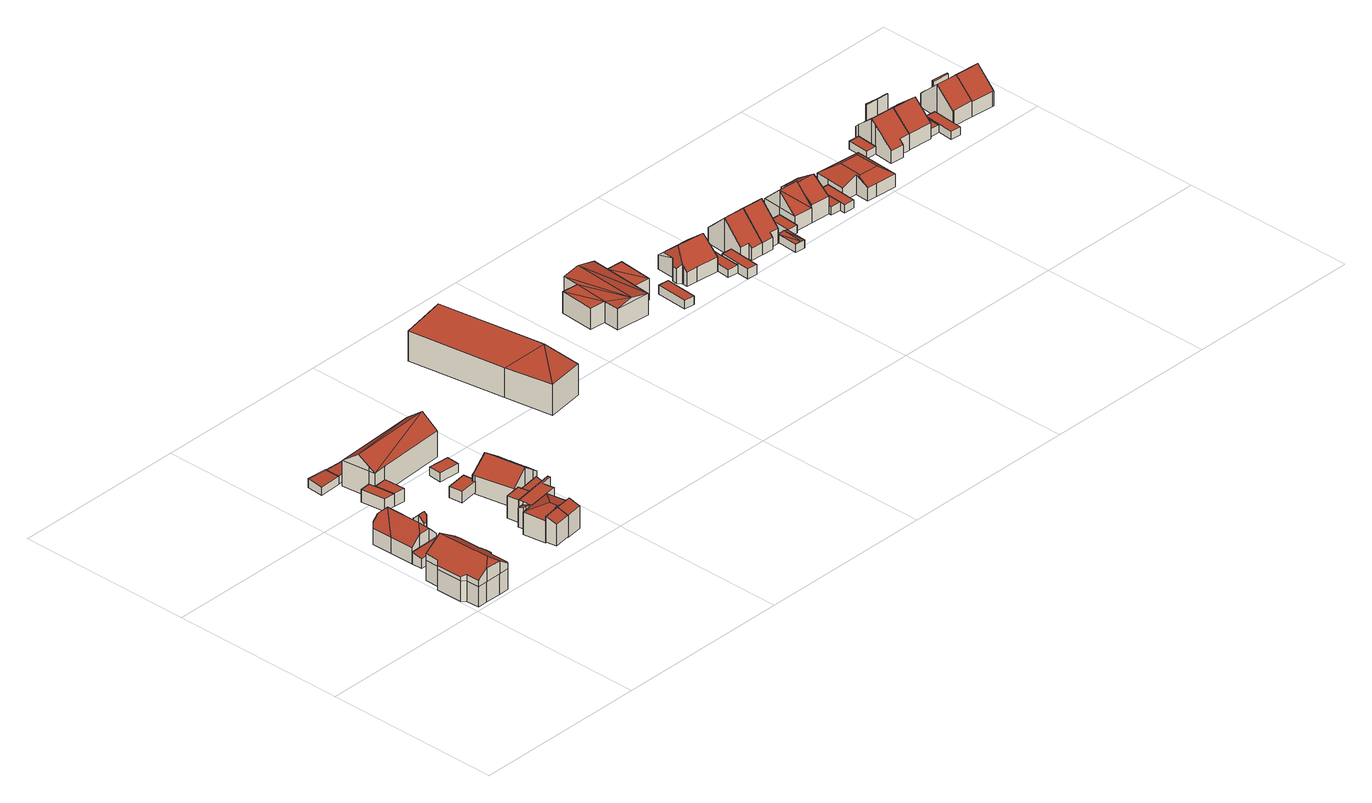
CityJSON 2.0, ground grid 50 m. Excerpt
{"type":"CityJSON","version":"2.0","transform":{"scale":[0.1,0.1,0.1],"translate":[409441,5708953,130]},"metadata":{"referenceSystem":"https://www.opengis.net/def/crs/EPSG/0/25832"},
"CityObjects":{
"building1":{"type":"Building","attributes":{"Gemeindeschluessel":"05978036","Geometrietyp2DReferenz":"3000","function":"31001_1000","roofType":"5000","measuredHeight":11.23},"geometry":[{"type":"MultiSurface","lod":"2","boundaries":[[[0,1,2,3]],[[1,4,5,2]],[[4,6,7,5]],[[6,8,9,7]],[[8,10,11,9]],[[10,12,13,11]],[[12,14,15,13]],[[14,16,17,15]],[[16,18,19,17]],[[18,20,21,19]],[[20,22,23,21]],[[22,24,25,23]],[[24,26,27,25]],[[26,28,29,27]],[[28,30,31,29]],[[30,32,33,31]],[[32,34,35,33]],[[34,0,3,35]],[[36,37,38]],[[28,26,39,40,41,42,43,37,36,44,45,46,47]],[[48,38,37,43,49,50,51,52,53]],[[6,48,53,8]],[[8,53,52,10]],[[10,52,51,12]],[[12,51,50,14]],[[14,50,49,16]],[[16,49,43,42,18]],[[4,38,48,6]],[[28,47,30]],[[30,47,46,32]],[[32,46,45,34]],[[34,45,44,0]],[[18,42,41,20]],[[20,41,40,22]],[[22,40,39,24]],[[24,39,26]],[[1,36,38,4]],[[0,44,36,1]],[[3,2,5,7,9,11,13,15,17,19,21,23,25,27,29,31,33,35]]],"semantics":{"surfaces":[{"type":"WallSurface"},{"type":"RoofSurface"},{"type":"GroundSurface"}],"values":[0,0,0,0,0,0,0,0,0,0,0,0,0,0,0,0,0,0,1,1,1,0,0,0,0,0,0,0,0,0,0,0,0,0,0,0,0,0,2]}}]},
"building2":{"type":"Building","attributes":{"Gemeindeschluessel":"05978036","Geometrietyp2DReferenz":"3000","function":"31001_2460","roofType":"2100","measuredHeight":3.56},"geometry":[{"type":"MultiSurface","lod":"2","boundaries":[[[54,55,56,57]],[[55,58,59,56]],[[58,60,61,59]],[[60,54,57,61]],[[60,58,55,54]],[[57,56,59,61]]],"semantics":{"surfaces":[{"type":"WallSurface"},{"type":"RoofSurface"},{"type":"GroundSurface"}],"values":[0,0,0,0,1,2]}}]},
"building3":{"type":"Building","attributes":{"Gemeindeschluessel":"05978036","Geometrietyp2DReferenz":"3000","function":"31001_1000"},"children":["building3-1","building3-2"]},
"building3-1":{"type":"BuildingPart","attributes":{"roofType":"3100","measuredHeight":7.35},"parents":["building3"],"geometry":[{"type":"MultiSurface","lod":"2","boundaries":[[[62,63,64,65]],[[63,66,67,64]],[[66,68,69,67]],[[68,70,71,69]],[[70,72,73,74,71]],[[75,76,77,78]],[[76,62,65,77]],[[79,72,70,68,66]],[[66,63,62,76,75,79]],[[65,64,67,69,71,74,80,81,77]],[[82,73,72,79]],[[80,74,73,82]],[[75,78,83,82,79]],[[78,77,81,83]],[[83,81,80,82]]],"semantics":{"surfaces":[{"type":"WallSurface"},{"type":"RoofSurface"},{"type":"GroundSurface"},{"type":"ClosureSurface"}],"values":[0,0,0,0,0,0,0,1,1,2,0,3,0,3,3]}}]},
"building3-2":{"type":"BuildingPart","attributes":{"roofType":"3300","measuredHeight":8.93},"parents":["building3"],"geometry":[{"type":"MultiSurface","lod":"2","boundaries":[[[73,84,57,74]],[[84,85,86,57]],[[85,87,88,86]],[[87,89,61,88]],[[89,90,91,61]],[[90,92,93,91]],[[92,94,95,93]],[[94,96,97,95]],[[96,98,99,97]],[[98,100,101,99]],[[100,102,77,101]],[[102,78,77]],[[98,96,103]],[[87,85,104]],[[90,89,87,104,103]],[[96,94,92,90,103]],[[85,84,73,82,83,104]],[[83,78,102,100,98,103,104]],[[81,80,74,57,86,88,61,91,93,95,97,99,101,77]],[[81,77,78,83]],[[73,74,80,82]],[[82,80,81,83]]],"semantics":{"surfaces":[{"type":"WallSurface"},{"type":"RoofSurface"},{"type":"GroundSurface"},{"type":"ClosureSurface"}],"values":[0,0,0,0,0,0,0,0,0,0,0,0,1,1,1,1,1,1,2,3,3,3]}}]},
"building4":{"type":"Building","attributes":{"Gemeindeschluessel":"05978036","Geometrietyp2DReferenz":"3000","function":"31001_1310","roofType":"2100","measuredHeight":2.56},"geometry":[{"type":"MultiSurface","lod":"2","boundaries":[[[105,106,107,108]],[[106,109,110,107]],[[109,111,112,110]],[[111,105,108,112]],[[111,109,106,105]],[[108,107,110,112]]],"semantics":{"surfaces":[{"type":"WallSurface"},{"type":"RoofSurface"},{"type":"GroundSurface"}],"values":[0,0,0,0,1,2]}}]},
"building5":{"type":"Building","attributes":{"Gemeindeschluessel":"05978036","Geometrietyp2DReferenz":"3000","function":"51009_1610","roofType":"2100","measuredHeight":7.32},"geometry":[{"type":"MultiSurface","lod":"2","boundaries":[[[113,114,115,116]],[[114,117,118,115]],[[117,119,120,118]],[[119,113,116,120]],[[119,117,114,113]],[[116,115,118,120]]],"semantics":{"surfaces":[{"type":"WallSurface"},{"type":"RoofSurface"},{"type":"GroundSurface"}],"values":[0,0,0,0,1,2]}}]},
"building6":{"type":"Building","attributes":{"Gemeindeschluessel":"05978036","Geometrietyp2DReferenz":"3000","function":"31001_2460","roofType":"2100","measuredHeight":2.61},"geometry":[{"type":"MultiSurface","lod":"2","boundaries":[[[121,122,123,124]],[[122,125,126,123]],[[125,127,128,126]],[[127,129,130,128]],[[129,131,132,130]],[[131,121,124,132]],[[131,129,127,125,122,121]],[[124,123,126,128,130,132]]],"semantics":{"surfaces":[{"type":"WallSurface"},{"type":"RoofSurface"},{"type":"GroundSurface"}],"values":[0,0,0,0,0,0,1,2]}}]},
"building7":{"type":"Building","attributes":{"Gemeindeschluessel":"05978036","Geometrietyp2DReferenz":"3000","function":"31001_1000"},"children":["building7-1","building7-2","building7-3"]},
"building7-1":{"type":"BuildingPart","attributes":{"roofType":"2100","measuredHeight":7.44},"parents":["building7"],"geometry":[{"type":"MultiSurface","lod":"2","boundaries":[[[133,134,135,136,137]],[[134,114,138,135]],[[114,139,140,138]],[[139,114,134,133,141]],[[136,135,138,140]],[[137,141,133]],[[136,140,139,141,137]]],"semantics":{"surfaces":[{"type":"WallSurface"},{"type":"RoofSurface"},{"type":"GroundSurface"},{"type":"ClosureSurface"}],"values":[0,0,0,1,2,0,3]}}]},
"building7-2":{"type":"BuildingPart","attributes":{"roofType":"1000","measuredHeight":6.23},"parents":["building7"],"geometry":[{"type":"MultiSurface","lod":"2","boundaries":[[[142,143,144,145,146]],[[143,147,148,144]],[[147,149,150,148]],[[149,151,152,150]],[[151,153,154,152]],[[153,155,156,154]],[[153,151,149,147,143,142,157,158,155]],[[159,145,144,148,150,152,154,156]],[[159,156,155,158]],[[146,157,142]],[[145,159,158,157,146]]],"semantics":{"surfaces":[{"type":"WallSurface"},{"type":"RoofSurface"},{"type":"GroundSurface"},{"type":"ClosureSurface"}],"values":[0,0,0,0,0,0,1,2,3,0,3]}}]},
"building7-3":{"type":"BuildingPart","attributes":{"roofType":"5000","measuredHeight":7.96},"parents":["building7"],"geometry":[{"type":"MultiSurface","lod":"2","boundaries":[[[160,140,139]],[[160,161,162,140]],[[161,163,164,162]],[[163,165,166,164]],[[165,167,168,166]],[[167,169,170,168]],[[169,171,172,170]],[[171,146,145,172]],[[173,156,155]],[[173,137,136,156]],[[173,174,157,146,171,169,167,165,163,175]],[[163,161,160,175]],[[160,141,137,173,175]],[[140,162,164,166,168,170,172,145,159,156,136]],[[158,157,174]],[[159,145,146,157,158]],[[155,158,174,173]],[[155,156,159,158]],[[139,141,160]],[[140,136,137,141,139]]],"semantics":{"surfaces":[{"type":"WallSurface"},{"type":"RoofSurface"},{"type":"GroundSurface"},{"type":"ClosureSurface"}],"values":[0,0,0,0,0,0,0,0,0,0,1,1,1,2,0,3,0,3,0,3]}}]},
"building8":{"type":"Building","attributes":{"Gemeindeschluessel":"05978036","Geometrietyp2DReferenz":"3000","function":"31001_2460","roofType":"1000","measuredHeight":3.22},"geometry":[{"type":"MultiSurface","lod":"2","boundaries":[[[176,177,178,179]],[[177,180,181,178]],[[180,182,183,181]],[[182,184,185,183]],[[184,186,187,185]],[[186,176,179,187]],[[186,184,182,180,177,176]],[[179,178,181,183,185,187]]],"semantics":{"surfaces":[{"type":"WallSurface"},{"type":"RoofSurface"},{"type":"GroundSurface"}],"values":[0,0,0,0,0,0,1,2]}}]},
"building9":{"type":"Building","attributes":{"Gemeindeschluessel":"05978036","Geometrietyp2DReferenz":"3000","function":"31001_1000"},"children":["building9-1","building9-2","building9-3"]},
"building9-1":{"type":"BuildingPart","attributes":{"roofType":"1000","measuredHeight":3.6},"parents":["building9"],"geometry":[{"type":"MultiSurface","lod":"2","boundaries":[[[188,189,190,191]],[[189,192,193,190]],[[192,194,195,193]],[[194,192,189,188,196]],[[191,190,193,195,197]],[[197,195,194,196]],[[191,197,196,188]]],"semantics":{"surfaces":[{"type":"WallSurface"},{"type":"RoofSurface"},{"type":"GroundSurface"},{"type":"ClosureSurface"}],"values":[0,0,0,1,2,3,3]}}]},
"building9-2":{"type":"BuildingPart","attributes":{"roofType":"3100","measuredHeight":11.04},"parents":["building9"],"geometry":[{"type":"MultiSurface","lod":"2","boundaries":[[[198,199,200,195,194]],[[199,201,202,200]],[[201,203,204,202]],[[203,205,206,207,204]],[[208,209,205,203]],[[209,208,210,211]],[[201,210,208]],[[210,201,199]],[[198,211,210,199]],[[209,211,198]],[[201,208,203]],[[207,197,195,200,202,204]],[[212,206,205,209]],[[212,196,197,207,206]],[[194,196,212,209,198]],[[195,197,196,194]]],"semantics":{"surfaces":[{"type":"WallSurface"},{"type":"RoofSurface"},{"type":"GroundSurface"},{"type":"ClosureSurface"}],"values":[0,0,0,0,1,1,1,1,0,0,0,2,0,3,0,3]}}]},
"building9-3":{"type":"BuildingPart","attributes":{"roofType":"1000","measuredHeight":3.65},"parents":["building9"],"geometry":[{"type":"MultiSurface","lod":"2","boundaries":[[[206,213,214,207]],[[213,215,188,191,214]],[[212,215,213,206]],[[207,214,191,197]],[[196,188,215,212]],[[191,188,196,197]],[[207,197,196,212,206]]],"semantics":{"surfaces":[{"type":"WallSurface"},{"type":"RoofSurface"},{"type":"GroundSurface"},{"type":"ClosureSurface"}],"values":[0,0,1,2,0,3,3]}}]},
"building10":{"type":"Building","attributes":{"Gemeindeschluessel":"05978036","Geometrietyp2DReferenz":"3000","function":"31001_1000"},"children":["building10-1","building10-2","building10-3"]},
"building10-1":{"type":"BuildingPart","attributes":{"roofType":"1000","measuredHeight":6.37},"parents":["building10"],"geometry":[{"type":"MultiSurface","lod":"2","boundaries":[[[143,216,217,218]],[[216,219,220,221,222,217]],[[223,143,218,224,225]],[[223,226,227,219,216,143]],[[218,217,222,224]],[[225,226,223]],[[227,220,219]],[[225,224,222,221]],[[225,221,220,227,226]]],"semantics":{"surfaces":[{"type":"WallSurface"},{"type":"RoofSurface"},{"type":"GroundSurface"},{"type":"ClosureSurface"}],"values":[0,0,0,1,2,0,0,3,3]}}]},
"building10-2":{"type":"BuildingPart","attributes":{"roofType":"3100","measuredHeight":9.03},"parents":["building10"],"geometry":[{"type":"MultiSurface","lod":"2","boundaries":[[[228,229,230,231]],[[229,232,233,230]],[[232,234,235,233]],[[234,236,237,235]],[[236,238,239,237]],[[238,240,241,239]],[[240,242,243,241]],[[242,244,245,243]],[[244,246,247,248,245]],[[249,250,251,252,253]],[[250,228,231,251]],[[254,246,244,242,240,238,236,234,232]],[[232,229,228,250,249,254]],[[231,230,233,235,237,239,241,243,245,248,255,252,251]],[[256,247,246,254]],[[255,248,247,256]],[[249,253,256,254]],[[255,256,253,252]]],"semantics":{"surfaces":[{"type":"WallSurface"},{"type":"RoofSurface"},{"type":"GroundSurface"},{"type":"ClosureSurface"}],"values":[0,0,0,0,0,0,0,0,0,0,0,1,1,2,0,3,0,3]}}]},
"building10-3":{"type":"BuildingPart","attributes":{"roofType":"5000","measuredHeight":6.54},"parents":["building10"],"geometry":[{"type":"MultiSurface","lod":"2","boundaries":[[[257,258,259,260]],[[258,225,224,259]],[[221,253,252,222]],[[247,257,260,248]],[[261,226,225,258,262]],[[262,258,257,247]],[[247,256,253,220,227,261,262]],[[221,220,253]],[[260,259,224,222,252,255,248]],[[222,224,225,221]],[[248,255,256,247]],[[255,252,253,256]],[[261,227,226]],[[226,227,220,221,225]]],"semantics":{"surfaces":[{"type":"WallSurface"},{"type":"RoofSurface"},{"type":"GroundSurface"},{"type":"ClosureSurface"}],"values":[0,0,0,0,1,1,1,0,2,3,3,3,0,3]}}]},
"building11":{"type":"Building","attributes":{"Gemeindeschluessel":"05978036","Geometrietyp2DReferenz":"3000","function":"31001_2460","roofType":"1000","measuredHeight":2.54},"geometry":[{"type":"MultiSurface","lod":"2","boundaries":[[[263,264,265,266]],[[264,267,268,265]],[[267,269,270,268]],[[269,263,266,270]],[[269,267,264,263]],[[266,265,268,270]]],"semantics":{"surfaces":[{"type":"WallSurface"},{"type":"RoofSurface"},{"type":"GroundSurface"}],"values":[0,0,0,0,1,2]}}]},
"building12":{"type":"Building","attributes":{"Gemeindeschluessel":"05978036","Geometrietyp2DReferenz":"3000","function":"31001_1000","roofType":"5000","measuredHeight":14.98},"geometry":[{"type":"MultiSurface","lod":"2","boundaries":[[[271,272,273,274]],[[272,275,276,273]],[[275,277,278,276]],[[277,279,280,278]],[[279,281,282,280]],[[281,283,284,282]],[[283,285,286,284]],[[285,287,288,286]],[[287,289,290,288]],[[289,291,292,290]],[[291,293,294,292]],[[293,295,296,294]],[[295,271,274,296]],[[277,275,297]],[[271,295,298]],[[275,272,298,297]],[[272,271,298]],[[293,291,289,287,285,283,281,279,277,297,298]],[[295,293,298]],[[274,273,276,278,280,282,284,286,288,290,292,294,296]]],"semantics":{"surfaces":[{"type":"WallSurface"},{"type":"RoofSurface"},{"type":"GroundSurface"}],"values":[0,0,0,0,0,0,0,0,0,0,0,0,0,1,1,1,1,1,1,2]}}]},
"building13":{"type":"Building","attributes":{"Gemeindeschluessel":"05978036","Geometrietyp2DReferenz":"3000","function":"31001_1000"},"children":["building13-1","building13-2"]},
"building13-1":{"type":"BuildingPart","attributes":{"roofType":"5000","measuredHeight":7.38},"parents":["building13"],"geometry":[{"type":"MultiSurface","lod":"2","boundaries":[[[299,300,301,302]],[[300,303,304,301]],[[303,305,306,304]],[[305,307,308,306]],[[307,309,310,308]],[[309,311,312,310]],[[313,314,315,316]],[[314,317,318,315]],[[317,319,320,318]],[[319,321,322,320]],[[321,299,302,322]],[[307,303,309]],[[303,307,305]],[[311,323,324]],[[309,323,311]],[[303,323,309]],[[323,303,300]],[[314,299,321]],[[313,299,314]],[[324,299,313]],[[299,324,323]],[[314,319,317]],[[319,314,321]],[[300,299,323]],[[313,311,324]],[[302,301,304,306,308,310,312,325,326,316,315,318,320,322]],[[316,326,327,328,325,312,311,313]],[[326,325,328,327]]],"semantics":{"surfaces":[{"type":"WallSurface"},{"type":"RoofSurface"},{"type":"GroundSurface"},{"type":"ClosureSurface"}],"values":[0,0,0,0,0,0,0,0,0,0,0,1,1,1,1,1,1,1,1,1,1,1,1,0,0,2,0,3]}}]},
"building13-2":{"type":"BuildingPart","attributes":{"roofType":"1000","measuredHeight":2.65},"parents":["building13"],"geometry":[{"type":"MultiSurface","lod":"2","boundaries":[[[328,329,330,325]],[[329,331,332,330]],[[331,327,326,332]],[[327,331,329,328]],[[325,330,332,326]],[[325,326,327,328]]],"semantics":{"surfaces":[{"type":"WallSurface"},{"type":"RoofSurface"},{"type":"GroundSurface"},{"type":"ClosureSurface"}],"values":[0,0,0,1,2,3]}}]},
"building14":{"type":"Building","attributes":{"Gemeindeschluessel":"05978036","Geometrietyp2DReferenz":"3000","function":"31001_2460","roofType":"1000","measuredHeight":2.43},"geometry":[{"type":"MultiSurface","lod":"2","boundaries":[[[333,334,335,336]],[[334,337,338,335]],[[337,339,340,338]],[[339,333,336,340]],[[339,337,334,333]],[[336,335,338,340]]],"semantics":{"surfaces":[{"type":"WallSurface"},{"type":"RoofSurface"},{"type":"GroundSurface"}],"values":[0,0,0,0,1,2]}}]},
"building15":{"type":"Building","attributes":{"Gemeindeschluessel":"05978036","Geometrietyp2DReferenz":"3000","function":"31001_1000","roofType":"5000","measuredHeight":8.33},"geometry":[{"type":"MultiSurface","lod":"2","boundaries":[[[341,342,343,344]],[[342,345,346,343]],[[345,347,348,346]],[[347,349,350,348]],[[349,351,352,350]],[[351,353,354,352]],[[353,355,356,354]],[[355,357,358,356]],[[357,359,360,358]],[[359,361,362,360]],[[361,341,344,362]],[[363,364,351,349,347,365]],[[361,359,366,363,365,345,342,341]],[[363,366,357,355,353,364]],[[353,351,364]],[[359,357,366]],[[347,345,365]],[[344,343,346,348,350,352,354,356,358,360,362]]],"semantics":{"surfaces":[{"type":"WallSurface"},{"type":"RoofSurface"},{"type":"GroundSurface"}],"values":[0,0,0,0,0,0,0,0,0,0,0,1,1,1,0,0,0,2]}}]},
"building16":{"type":"Building","attributes":{"Gemeindeschluessel":"05978036","Geometrietyp2DReferenz":"3000","function":"31001_2460","roofType":"1000","measuredHeight":2.23},"geometry":[{"type":"MultiSurface","lod":"2","boundaries":[[[367,368,369,370]],[[368,371,372,369]],[[371,373,374,372]],[[373,375,376,374]],[[375,377,378,376]],[[377,367,370,378]],[[377,375,373,371,368,367]],[[370,369,372,374,376,378]]],"semantics":{"surfaces":[{"type":"WallSurface"},{"type":"RoofSurface"},{"type":"GroundSurface"}],"values":[0,0,0,0,0,0,1,2]}}]},
"building17":{"type":"Building","attributes":{"Gemeindeschluessel":"05978036","Geometrietyp2DReferenz":"3000","function":"31001_2460","roofType":"1000","measuredHeight":2.74},"geometry":[{"type":"MultiSurface","lod":"2","boundaries":[[[379,380,378,381]],[[380,382,376,378]],[[382,383,384,376]],[[383,385,386,384]],[[385,379,381,386]],[[385,383,382,380,379]],[[381,378,376,384,386]]],"semantics":{"surfaces":[{"type":"WallSurface"},{"type":"RoofSurface"},{"type":"GroundSurface"}],"values":[0,0,0,0,0,1,2]}}]},
"building18":{"type":"Building","attributes":{"Gemeindeschluessel":"05978036","Geometrietyp2DReferenz":"3000","function":"31001_1000","roofType":"3100","measuredHeight":10.08},"geometry":[{"type":"MultiSurface","lod":"2","boundaries":[[[387,388,389,390]],[[388,391,392,389]],[[391,393,394,392]],[[393,395,396,394]],[[395,397,398,396]],[[397,399,400,398]],[[399,401,402,400]],[[401,403,404,402]],[[403,405,406,404]],[[405,387,390,406]],[[401,399,397,395,393,391]],[[391,388,387,405,403,401]],[[390,389,392,394,396,398,400,402,404,406]]],"semantics":{"surfaces":[{"type":"WallSurface"},{"type":"RoofSurface"},{"type":"GroundSurface"}],"values":[0,0,0,0,0,0,0,0,0,0,1,1,2]}}]},
"building19":{"type":"Building","attributes":{"Gemeindeschluessel":"05978036","Geometrietyp2DReferenz":"3000","function":"31001_1000","roofType":"3100","measuredHeight":10.09},"geometry":[{"type":"MultiSurface","lod":"2","boundaries":[[[407,403,404,408]],[[403,401,402,404]],[[401,399,400,402]],[[399,409,410,400]],[[409,411,412,410]],[[411,413,414,412]],[[413,415,416,414]],[[415,417,418,416]],[[417,419,420,418]],[[419,407,408,420]],[[415,413,411,409,399,401]],[[401,403,407,419,417,415]],[[408,404,402,400,410,412,414,416,418,420]]],"semantics":{"surfaces":[{"type":"WallSurface"},{"type":"RoofSurface"},{"type":"GroundSurface"}],"values":[0,0,0,0,0,0,0,0,0,0,1,1,2]}}]},
"building20":{"type":"Building","attributes":{"Gemeindeschluessel":"05978036","Geometrietyp2DReferenz":"3000","function":"31001_2460","roofType":"5000","measuredHeight":2.64},"geometry":[{"type":"MultiSurface","lod":"2","boundaries":[[[421,422,423,424]],[[422,425,426,423]],[[425,427,428,426]],[[427,429,430,428]],[[429,421,424,430]],[[431,421,429]],[[431,422,421]],[[422,431,432]],[[427,432,431]],[[432,427,425]],[[425,422,432]],[[429,427,431]],[[424,423,426,428,430]]],"semantics":{"surfaces":[{"type":"WallSurface"},{"type":"RoofSurface"},{"type":"GroundSurface"}],"values":[0,0,0,0,0,1,1,1,1,1,0,0,2]}}]},
"building21":{"type":"Building","attributes":{"Gemeindeschluessel":"05978036","Geometrietyp2DReferenz":"3000","function":"31001_2460","roofType":"1000","measuredHeight":2.3},"geometry":[{"type":"MultiSurface","lod":"2","boundaries":[[[421,429,430,424]],[[429,433,434,430]],[[433,435,436,434]],[[435,437,438,436]],[[437,421,424,438]],[[437,435,433,429,421]],[[424,430,434,436,438]]],"semantics":{"surfaces":[{"type":"WallSurface"},{"type":"RoofSurface"},{"type":"GroundSurface"}],"values":[0,0,0,0,0,1,2]}}]},
"building22":{"type":"Building","attributes":{"Gemeindeschluessel":"05978036","Geometrietyp2DReferenz":"3000","function":"31001_1000","roofType":"3100","measuredHeight":9.44},"geometry":[{"type":"MultiSurface","lod":"2","boundaries":[[[439,440,441,442]],[[440,443,444,441]],[[443,445,446,444]],[[445,447,448,446]],[[447,439,442,448]],[[447,449,450]],[[450,451,439,447]],[[443,449,445]],[[443,450,449]],[[440,451,450,443]],[[439,451,440]],[[445,449,447]],[[442,441,444,446,448]]],"semantics":{"surfaces":[{"type":"WallSurface"},{"type":"RoofSurface"},{"type":"GroundSurface"}],"values":[0,0,0,0,0,1,1,1,1,0,0,0,2]}}]},
"building23":{"type":"Building","attributes":{"Gemeindeschluessel":"05978036","Geometrietyp2DReferenz":"3000","function":"31001_1000","roofType":"3100","measuredHeight":8.87},"geometry":[{"type":"MultiSurface","lod":"2","boundaries":[[[452,453,454,455]],[[453,456,457,454]],[[456,458,459,457]],[[458,460,461,459]],[[460,462,463,461]],[[462,464,465,463]],[[464,452,455,465]],[[460,458,456,453]],[[453,452,464,462,460]],[[455,454,457,459,461,463,465]]],"semantics":{"surfaces":[{"type":"WallSurface"},{"type":"RoofSurface"},{"type":"GroundSurface"}],"values":[0,0,0,0,0,0,0,1,1,2]}}]},
"building24":{"type":"Building","attributes":{"Gemeindeschluessel":"05978036","Geometrietyp2DReferenz":"3000","function":"31001_2460","roofType":"1000","measuredHeight":2.35},"geometry":[{"type":"MultiSurface","lod":"2","boundaries":[[[466,467,468,469]],[[467,470,471,468]],[[470,472,473,471]],[[472,466,469,473]],[[472,470,467,466]],[[469,468,471,473]]],"semantics":{"surfaces":[{"type":"WallSurface"},{"type":"RoofSurface"},{"type":"GroundSurface"}],"values":[0,0,0,0,1,2]}}]},
"building25":{"type":"Building","attributes":{"Gemeindeschluessel":"05978036","Geometrietyp2DReferenz":"3000","function":"31001_2460","roofType":"1000","measuredHeight":2.31},"geometry":[{"type":"MultiSurface","lod":"2","boundaries":[[[474,466,469,475]],[[466,472,473,469]],[[472,476,477,473]],[[476,478,479,477]],[[478,480,481,479]],[[480,474,475,481]],[[480,478,476,472,466,474]],[[475,469,473,477,479,481]]],"semantics":{"surfaces":[{"type":"WallSurface"},{"type":"RoofSurface"},{"type":"GroundSurface"}],"values":[0,0,0,0,0,0,1,2]}}]},
"building26":{"type":"Building","attributes":{"Gemeindeschluessel":"05978036","Geometrietyp2DReferenz":"3000","function":"31001_1000","roofType":"5000","measuredHeight":5.8},"geometry":[{"type":"MultiSurface","lod":"2","boundaries":[[[482,483,484,485]],[[483,486,487,484]],[[486,488,479,487]],[[488,489,490,479]],[[489,491,492,490]],[[491,493,494,492]],[[493,495,496,494]],[[495,482,485,496]],[[497,491,489,498]],[[493,491,497,499]],[[495,493,499,500,501,482]],[[483,501,500,498,489,488,486]],[[499,497,498,500]],[[483,482,501]],[[485,484,487,479,490,492,494,496]]],"semantics":{"surfaces":[{"type":"WallSurface"},{"type":"RoofSurface"},{"type":"GroundSurface"}],"values":[0,0,0,0,0,0,0,0,1,1,1,1,1,0,2]}}]},
"building27":{"type":"Building","attributes":{"Gemeindeschluessel":"05978036","Geometrietyp2DReferenz":"3000","function":"31001_2460","roofType":"1000","measuredHeight":2.29},"geometry":[{"type":"MultiSurface","lod":"2","boundaries":[[[502,503,504,505]],[[503,506,507,504]],[[506,508,509,507]],[[508,502,505,509]],[[508,506,503,502]],[[505,504,507,509]]],"semantics":{"surfaces":[{"type":"WallSurface"},{"type":"RoofSurface"},{"type":"GroundSurface"}],"values":[0,0,0,0,1,2]}}]},
"building28":{"type":"Building","attributes":{"Gemeindeschluessel":"05978036","Geometrietyp2DReferenz":"3000","function":"31001_1000"},"children":["building28-1","building28-2"]},
"building28-1":{"type":"BuildingPart","attributes":{"roofType":"9999","measuredHeight":9.06},"parents":["building28"],"geometry":[{"type":"MultiSurface","lod":"2","boundaries":[[[510,511,512,513]],[[513,512,514,515,516]],[[512,511,517,514]],[[511,510,518,519,517]],[[516,518,510,513]],[[516,515,519,518]],[[515,514,517,519]]],"semantics":{"surfaces":[{"type":"RoofSurface"},{"type":"WallSurface"},{"type":"GroundSurface"}],"values":[0,1,1,1,1,1,2]}}]},
"building28-2":{"type":"BuildingPart","attributes":{"roofType":"3100","measuredHeight":9.41},"parents":["building28"],"geometry":[{"type":"MultiSurface","lod":"2","boundaries":[[[520,521,522,523]],[[521,524,505,522]],[[524,525,526,505]],[[525,527,509,526]],[[527,528,529,509]],[[528,516,515,529]],[[518,530,531,519]],[[530,532,533,531]],[[532,534,535,533]],[[534,520,523,535]],[[530,518,516,528,527,525]],[[525,524,521,520,534,532,530]],[[523,522,505,526,509,529,515,519,531,533,535]],[[518,519,515,516]]],"semantics":{"surfaces":[{"type":"WallSurface"},{"type":"RoofSurface"},{"type":"GroundSurface"},{"type":"ClosureSurface"}],"values":[0,0,0,0,0,0,0,0,0,0,1,1,2,3]}}]},
"building29":{"type":"Building","attributes":{"Gemeindeschluessel":"05978036","Geometrietyp2DReferenz":"3000","function":"31001_1000"},"children":["building29-1","building29-2"]},
"building29-1":{"type":"BuildingPart","attributes":{"roofType":"9999","measuredHeight":9},"parents":["building29"],"geometry":[{"type":"MultiSurface","lod":"2","boundaries":[[[536,537,511,510]],[[510,511,538,539,518]],[[511,537,540,538]],[[537,536,541,542,540]],[[518,541,536,510]],[[518,539,542,541]],[[539,538,540,542]]],"semantics":{"surfaces":[{"type":"RoofSurface"},{"type":"WallSurface"},{"type":"GroundSurface"}],"values":[0,1,1,1,1,1,2]}}]},
"building29-2":{"type":"BuildingPart","attributes":{"roofType":"5000","measuredHeight":9.25},"parents":["building29"],"geometry":[{"type":"MultiSurface","lod":"2","boundaries":[[[543,532,544,545]],[[532,518,539,544]],[[541,546,547,542]],[[546,543,545,547]],[[543,548,549,532]],[[541,548,546]],[[518,548,541]],[[548,518,549]],[[518,532,549]],[[543,546,548]],[[545,544,539,542,547]],[[542,539,518,541]]],"semantics":{"surfaces":[{"type":"WallSurface"},{"type":"RoofSurface"},{"type":"GroundSurface"},{"type":"ClosureSurface"}],"values":[0,0,0,0,1,1,1,1,0,0,2,3]}}]},
"building30":{"type":"Building","attributes":{"Gemeindeschluessel":"05978036","Geometrietyp2DReferenz":"3000","function":"31001_2460","roofType":"1000","measuredHeight":2.21},"geometry":[{"type":"MultiSurface","lod":"2","boundaries":[[[550,551,552,553]],[[551,554,555,552]],[[554,556,557,555]],[[556,550,553,557]],[[556,554,551,550]],[[553,552,555,557]]],"semantics":{"surfaces":[{"type":"WallSurface"},{"type":"RoofSurface"},{"type":"GroundSurface"}],"values":[0,0,0,0,1,2]}}]},
"building31":{"type":"Building","attributes":{"Gemeindeschluessel":"05978036","Geometrietyp2DReferenz":"3000","function":"31001_2460","roofType":"1000","measuredHeight":2.27},"geometry":[{"type":"MultiSurface","lod":"2","boundaries":[[[558,559,560,561]],[[559,562,563,560]],[[562,564,565,563]],[[564,558,561,565]],[[564,562,559,558]],[[561,560,563,565]]],"semantics":{"surfaces":[{"type":"WallSurface"},{"type":"RoofSurface"},{"type":"GroundSurface"}],"values":[0,0,0,0,1,2]}}]},
"building32":{"type":"Building","attributes":{"Gemeindeschluessel":"05978036","Geometrietyp2DReferenz":"3000","function":"31001_1000","roofType":"3100","measuredHeight":9.43},"geometry":[{"type":"MultiSurface","lod":"2","boundaries":[[[566,567,568,569]],[[567,570,571,568]],[[570,572,573,571]],[[572,574,575,573]],[[574,576,577,575]],[[576,578,579,577]],[[578,580,579]],[[580,581,582,579]],[[581,583,584,582]],[[583,585,586,584]],[[585,566,569,586]],[[583,581,580,578,576,574]],[[574,572,570,567,566,585,583]],[[568,571,573,575,577,579,582,584,586,569]]],"semantics":{"surfaces":[{"type":"WallSurface"},{"type":"RoofSurface"},{"type":"GroundSurface"}],"values":[0,0,0,0,0,0,0,0,0,0,0,1,1,2]}}]},
"building33":{"type":"Building","attributes":{"Gemeindeschluessel":"05978036","Geometrietyp2DReferenz":"3000","function":"51009_1610","roofType":"9999","measuredHeight":6},"geometry":[{"type":"MultiSurface","lod":"2","boundaries":[[[587,588,589,590]],[[590,589,591,568]],[[589,588,592,591]],[[588,587,571,592]],[[587,590,568,571]],[[568,591,592,571]]],"semantics":{"surfaces":[{"type":"RoofSurface"},{"type":"WallSurface"},{"type":"GroundSurface"}],"values":[0,1,1,1,1,2]}}]},
"building34":{"type":"Building","attributes":{"Gemeindeschluessel":"05978036","Geometrietyp2DReferenz":"3000","function":"31001_1000","roofType":"3100","measuredHeight":9.52},"geometry":[{"type":"MultiSurface","lod":"2","boundaries":[[[593,594,577,595]],[[594,596,575,577]],[[596,597,573,575]],[[597,598,592,573]],[[598,599,591,592]],[[599,600,601,591]],[[600,602,601]],[[602,603,604,601]],[[603,605,606,604]],[[605,607,608,606]],[[607,609,610,608]],[[609,593,595,610]],[[605,603,602,600,599,598,597,596]],[[596,594,593,609,607,605]],[[595,577,575,573,592,591,601,604,606,608,610]]],"semantics":{"surfaces":[{"type":"WallSurface"},{"type":"RoofSurface"},{"type":"GroundSurface"}],"values":[0,0,0,0,0,0,0,0,0,0,0,0,1,1,2]}}]}
},
"vertices":[
[115,9,72],[86,8,72],[86,8,14],[115,9,14],[40,8,72],[40,8,14],[12,7,72],[12,7,14],[11,45,72],[11,45,14],[1,55,72],[1,55,14],[0,129,72],[0,129,14],[10,139,72],[10,139,14],[10,177,72],[10,177,14],[113,179,72],[113,179,14],[123,169,72],[123,169,14],[123,111,72],[123,111,14],[131,111,72],[131,111,14],[140,102,72],[140,102,14],[140,86,72],[140,86,14],[131,77,72],[131,77,14],[124,77,72],[124,77,14],[125,19,72],[125,19,14],[86,8,110],[63,26,126],[40,8,110],[131,111,78],[123,111,83],[123,169,83],[113,179,90],[60,178,126],[115,9,90],[125,19,83],[124,77,83],[131,77,78],[12,7,91],[10,177,91],[10,139,91],[0,129,84],[1,55,84],[11,45,91],
[123,248,51],[124,218,44],[124,218,16],[123,248,16],[39,217,44],[39,217,16],[38,247,51],[38,247,16],
[132,323,71],[143,313,82],[143,313,16],[132,323,16],[143,306,89],[143,306,16],[143,298,82],[143,298,16],[132,288,71],[132,288,16],[123,288,72],[123,288,63],[123,288,16],[123,323,71],[123,323,72],[123,323,16],[123,323,63],[123,306,89],[123,306,16],[123,315,16],[123,306,63],[123,315,63],
[123,248,62],[98,248,88],[98,248,16],[64,247,88],[64,247,16],[38,247,62],[37,315,62],[37,315,16],[36,372,62],[36,372,16],[46,382,73],[46,382,16],[62,382,88],[62,382,16],[96,383,88],[96,383,16],[122,383,62],[122,383,16],[123,323,62],[79,366,105],[81,265,105],
[173,654,36],[176,615,33],[176,615,10],[173,654,10],[114,613,33],[114,613,10],[117,659,36],[117,659,10],
[364,78,97],[368,47,85],[368,47,24],[364,78,24],[320,40,85],[320,40,24],[315,70,97],[315,70,24],
[176,613,35],[176,615,35],[176,615,12],[176,613,12],[173,654,35],[173,654,12],[228,649,38],[228,649,12],[230,649,38],[230,649,12],[231,616,38],[231,616,12],
[413,85,96],[417,54,85],[417,54,21],[413,85,21],[413,85,85],[368,47,21],[364,78,96],[364,78,21],[380,80,96],
[339,168,84],[337,179,84],[337,179,21],[339,168,21],[339,168,75],[460,198,84],[460,198,21],[461,191,84],[461,191,21],[429,186,84],[429,186,21],[434,153,84],[434,153,21],[403,149,84],[403,149,21],[342,144,84],[343,140,84],[343,140,21],
[364,78,101],[315,70,85],[315,70,21],[306,135,85],[306,135,21],[334,139,85],[334,139,21],[332,151,81],[332,151,21],[323,150,81],[323,150,21],[321,166,75],[321,166,21],[403,149,85],[343,140,85],[361,100,101],
[356,338,56],[303,331,56],[303,331,24],[356,338,24],[298,369,56],[298,369,24],[357,377,56],[357,377,24],[361,346,56],[361,346,24],[354,345,56],[354,345,24],
[194,451,48],[163,453,48],[163,453,12],[194,451,12],[155,522,48],[155,522,12],[184,524,48],[184,524,12],[187,506,48],[187,506,12],
[184,524,86],[174,602,86],[174,602,12],[414,614,86],[414,614,12],[421,521,86],[421,521,12],[224,509,86],[224,509,49],[224,509,12],[418,568,122],[187,506,86],[180,554,122],[184,524,100],[187,506,49],
[227,449,49],[227,449,12],[194,451,49],
[332,212,84],[332,212,20],[337,179,20],[377,218,84],[377,218,71],[377,218,57],[377,218,20],[383,186,84],[383,186,20],[383,186,57],[379,206,84],[379,209,84],
[354,345,72],[361,346,77],[361,346,20],[354,345,20],[404,351,110],[404,351,20],[454,358,72],[454,358,20],[458,323,73],[458,323,20],[461,324,71],[461,324,20],[467,275,72],[467,275,20],[465,275,74],[465,275,20],[470,243,74],[470,243,20],[453,240,86],[453,240,57],[453,240,20],[375,229,74],[356,338,72],[356,338,20],[375,229,20],[375,229,57],[422,236,110],[422,236,20],[422,236,57],
[455,229,57],[460,198,57],[460,198,20],[455,229,20],[379,207,85],[439,216,85],
[345,441,39],[347,478,39],[347,478,14],[345,441,14],[406,474,39],[406,474,14],[404,437,39],[404,437,14],
[740,442,99],[720,579,95],[720,579,10],[740,442,10],[679,855,95],[679,855,10],[785,870,103],[785,870,10],[792,822,103],[792,822,10],[793,816,103],[793,816,10],[794,811,103],[794,811,10],[795,805,103],[795,805,10],[795,800,103],[795,800,10],[799,777,103],[799,777,10],[802,754,103],[802,754,10],[826,592,103],[826,592,10],[846,458,99],[846,458,10],[742,816,160],[787,513,160],
[1201,559,82],[1103,567,82],[1103,567,21],[1201,559,21],[1106,612,82],[1106,612,21],[1061,616,82],[1061,616,21],[1068,714,82],[1068,714,21],[1114,710,82],[1114,710,21],[1118,756,82],[1118,756,21],[1215,748,82],[1212,702,82],[1212,702,21],[1215,748,21],[1258,699,82],[1258,699,21],[1250,601,82],[1250,601,21],[1204,605,82],[1204,605,21],[1148,563,94],[1163,752,94],[1156,753,21],[1178,751,21],[1178,751,47],[1156,753,47],
[1159,791,47],[1159,791,21],[1181,789,47],[1181,789,21],
[1281,599,49],[1311,596,49],[1311,596,24],[1281,599,24],[1304,506,49],[1304,506,24],[1274,509,49],[1274,509,24],
[1350,570,65],[1351,583,75],[1351,583,24],[1350,570,24],[1351,587,79],[1351,587,24],[1342,598,65],[1342,598,24],[1344,613,65],[1344,613,24],[1354,622,80],[1354,622,24],[1358,672,65],[1358,672,24],[1455,664,65],[1455,664,24],[1451,614,107],[1451,614,24],[1447,562,65],[1447,562,24],[1383,568,65],[1383,568,24],[1372,620,108],[1357,654,80],[1351,588,80],[1451,613,108],
[1444,524,47],[1447,562,47],[1447,562,25],[1444,524,25],[1451,614,47],[1451,614,25],[1481,611,47],[1481,611,25],[1478,576,47],[1478,576,25],[1474,521,47],[1474,521,25],
[1471,486,53],[1474,521,53],[1471,486,25],[1478,576,53],[1508,574,53],[1508,574,25],[1500,484,53],[1500,484,25],
[1534,541,71],[1508,543,71],[1508,543,27],[1534,541,27],[1513,600,128],[1513,600,27],[1518,658,71],[1518,658,27],[1543,656,71],[1543,656,27],[1543,657,70],[1543,657,27],[1578,654,70],[1578,654,27],[1573,596,128],[1573,596,27],[1568,529,61],[1568,529,27],[1533,531,61],[1533,531,27],
[1602,526,61],[1602,526,27],[1612,651,70],[1612,651,27],[1612,650,71],[1612,650,27],[1637,648,71],[1637,648,27],[1633,591,128],[1633,591,27],[1629,534,71],[1629,534,27],[1603,536,71],[1603,536,27],
[1661,532,52],[1656,473,52],[1656,473,29],[1661,532,29],[1627,475,52],[1627,475,29],[1632,535,52],[1632,535,29],[1661,533,52],[1661,533,29],[1648,534,55],[1643,474,55],
[1666,592,52],[1666,592,29],[1696,590,52],[1696,590,29],[1691,530,52],[1691,530,29],
[1692,539,72],[1696,590,72],[1696,590,28],[1692,539,28],[1700,644,72],[1700,644,28],[1755,640,72],[1755,640,28],[1747,534,72],[1747,534,28],[1751,587,123],[1696,591,123],[1696,590,121],
[1747,534,80],[1751,587,118],[1751,587,29],[1747,534,29],[1755,640,80],[1755,640,29],[1810,636,80],[1810,636,29],[1806,583,118],[1806,583,29],[1806,581,117],[1806,581,29],[1802,530,80],[1802,530,29],
[1831,519,54],[1801,521,54],[1801,521,31],[1831,519,31],[1806,581,54],[1806,581,31],[1836,579,54],[1836,579,31],
[1830,504,54],[1830,504,31],[1837,594,54],[1837,594,31],[1867,592,54],[1867,592,31],[1860,502,54],[1860,502,31],
[1904,498,68],[1907,538,86],[1907,538,31],[1904,498,31],[1863,541,68],[1863,541,31],[1867,592,68],[1871,631,67],[1871,631,31],[2003,620,67],[2003,620,31],[1993,491,68],[1993,491,31],[1934,496,68],[1934,496,31],[1971,593,88],[1917,597,88],[1966,525,89],[1911,529,89],[1906,526,87],
[2065,621,53],[2035,623,53],[2035,623,31],[2065,621,31],[2039,683,53],[2039,683,31],[2070,681,53],[2070,681,31],
[2140,685,122],[2141,689,122],[2107,692,122],[2106,688,122],[2107,692,31],[2106,688,31],[2106,688,77],[2141,689,31],[2140,685,77],[2140,685,31],
[2100,564,66],[2061,567,66],[2061,567,31],[2100,564,31],[2065,621,113],[2066,635,125],[2066,635,31],[2070,681,86],[2070,691,77],[2070,691,31],[2136,630,125],[2136,630,31],[2132,574,77],[2132,574,31],[2102,577,77],[2102,577,31],
[2174,683,122],[2175,686,122],[2141,689,32],[2140,685,32],[2175,686,32],[2174,683,77],[2174,683,32],
[2201,569,77],[2132,574,32],[2201,569,32],[2210,680,77],[2210,680,32],[2206,624,125],[2136,629,125],
[2210,663,56],[2239,661,56],[2239,661,34],[2210,663,34],[2232,571,56],[2232,571,34],[2203,573,56],[2203,573,34],
[2236,617,59],[2265,614,59],[2265,614,36],[2236,617,36],[2258,525,59],[2258,525,36],[2229,527,59],[2229,527,36],
[2284,674,77],[2317,671,77],[2317,671,37],[2284,674,37],[2316,666,82],[2316,666,37],[2340,664,82],[2340,664,37],[2336,610,131],[2336,610,37],[2332,556,82],[2332,556,37],[2274,560,82],[2274,560,37],[2274,560,81],[2271,560,81],[2271,560,37],[2275,615,131],[2275,615,37],[2280,674,76],[2280,674,37],
[2316,666,97],[2364,662,97],[2365,667,97],[2317,671,97],[2365,667,37],[2364,662,37],
[2399,551,80],[2332,556,80],[2399,551,37],[2336,610,132],[2340,664,80],[2364,662,80],[2365,667,76],[2408,664,76],[2408,664,37],[2408,664,75],[2411,664,75],[2411,664,37],[2406,605,132],[2406,605,37],[2402,550,80],[2402,550,37],[2399,550,80],[2399,550,37]
]}
